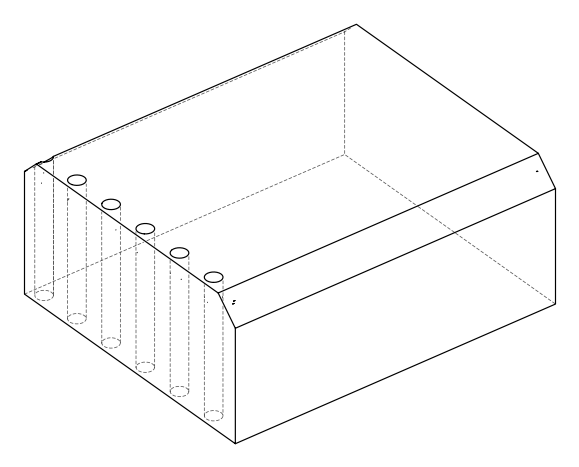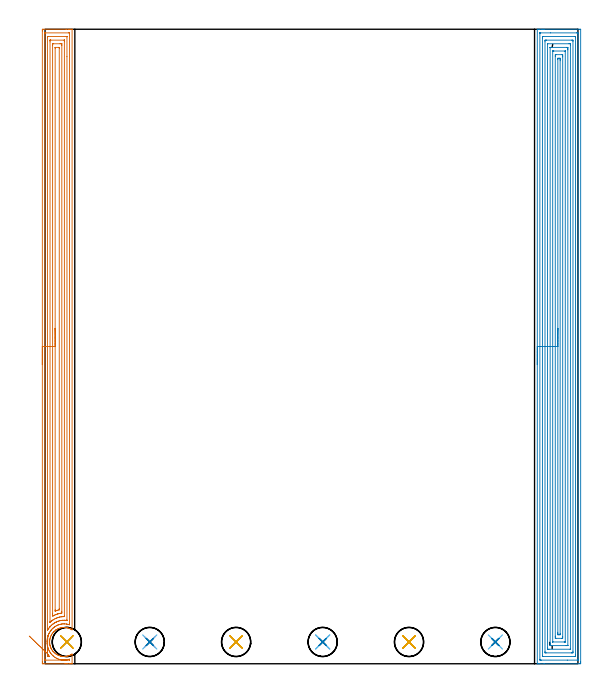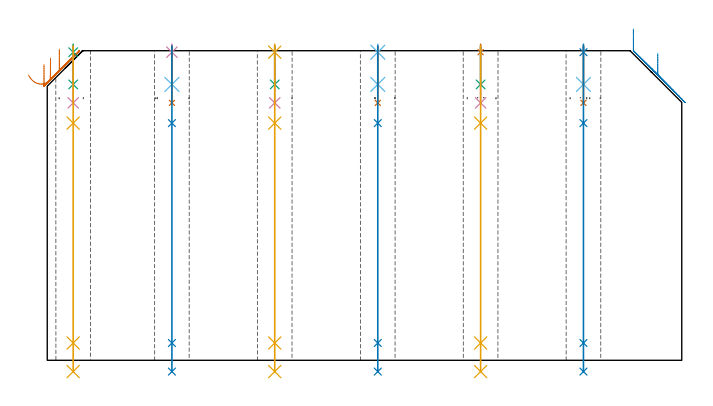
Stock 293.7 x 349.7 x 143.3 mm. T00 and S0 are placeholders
(PLAN: 26 operations, 19 tool changes, 48.5 min)
(1 AREA_MILL | FG_CHAMFER_SURFACE | UGT0205_001 | 16.91 min | 47008 mm3)
(2 AREA_MILL_1 | FG_CHAMFER_SURFACE_1 | UGT0205_001 | 25.5 min | 99880 mm3)
(3 SPOT_DRILL | STEP1HOLE | NXT0321_9005460120000 | 0.03 min | 1 mm3)
(4 SPOT_DRILL_1 | STEP1HOLE_1 | NXT0321_9005460120000 | 0.03 min | 0 mm3)
(5 SPOT_DRILL_2 | STEP1HOLE_2 | NXT0321_9005460120000 | 0.03 min | 10 mm3)
(6 SPOT_DRILL_3 | STEP1HOLE_3 | NXT0321_9005460120000 | 0.03 min | 1 mm3)
(7 SPOT_DRILL_4 | STEP1HOLE_4 | NXT0321_9005460120000 | 0.03 min | 2 mm3)
(8 SPOT_DRILL_5 | STEP1HOLE_5 | NXT0321_9005460120000 | 0.03 min | 7 mm3)
(9 DRILL_BLIND_HOLE_INTO_CENTER | STEP1HOLE | UGT0301_217 | 0.07 min | 789 mm3)
(10 DRILL_TO_ENLARGE_BLIND_HOLE | STEP1HOLE | NXT0301_111 | 0.11 min | 2864 mm3)
(11 GUN_DRILL_THROUGH_HOLE | STEP1HOLE | UGT0307_013 | 0.8 min | 24242 mm3)
(12 DRILL_BLIND_HOLE_INTO_CENTER_1 | STEP1HOLE_1 | UGT0301_217 | 0.07 min | 1132 mm3)
(13 DRILL_TO_ENLARGE_BLIND_HOLE_1 | STEP1HOLE_1 | NXT0301_111 | 0.11 min | 3445 mm3)
(14 GUN_DRILL_THROUGH_HOLE_1 | STEP1HOLE_1 | UGT0307_013 | 0.8 min | 24238 mm3)
(15 DRILL_BLIND_HOLE_INTO_CENTER_2 | STEP1HOLE_2 | UGT0301_217 | 0.07 min | 1144 mm3)
(16 DRILL_TO_ENLARGE_BLIND_HOLE_2 | STEP1HOLE_2 | NXT0301_111 | 0.11 min | 3428 mm3)
(17 GUN_DRILL_THROUGH_HOLE_2 | STEP1HOLE_2 | UGT0307_013 | 0.8 min | 24243 mm3)
(18 DRILL_BLIND_HOLE_INTO_CENTER_3 | STEP1HOLE_3 | UGT0301_217 | 0.07 min | 1149 mm3)
(19 DRILL_TO_ENLARGE_BLIND_HOLE_3 | STEP1HOLE_3 | NXT0301_111 | 0.11 min | 3442 mm3)
(20 GUN_DRILL_THROUGH_HOLE_3 | STEP1HOLE_3 | UGT0307_013 | 0.8 min | 24231 mm3)
(21 DRILL_BLIND_HOLE_INTO_CENTER_4 | STEP1HOLE_4 | UGT0301_217 | 0.07 min | 1145 mm3)
(22 DRILL_TO_ENLARGE_BLIND_HOLE_4 | STEP1HOLE_4 | NXT0301_111 | 0.11 min | 3438 mm3)
(23 GUN_DRILL_THROUGH_HOLE_4 | STEP1HOLE_4 | UGT0307_013 | 0.8 min | 24240 mm3)
(24 DRILL_BLIND_HOLE_INTO_CENTER_5 | STEP1HOLE_5 | UGT0301_217 | 0.07 min | 1145 mm3)
(25 DRILL_TO_ENLARGE_BLIND_HOLE_5 | STEP1HOLE_5 | NXT0301_111 | 0.11 min | 3436 mm3)
(26 GUN_DRILL_THROUGH_HOLE_5 | STEP1HOLE_5 | UGT0307_013 | 0.8 min | 24244 mm3)
(TOOL UGT0205_001 | Chamfer Mill 20 x 3 x 45 deg. | D20 FL50 Z2)
(TOOL NXT0321_9005460120000 | NC Spot Drill, 142deg, 12mm, Carbide, Uncoated | D12 PA142 FL30 Z2)
(TOOL UGT0301_217 | Twist Drill 10.4 mm | D10.4 PA118 FL82 Z2)
(TOOL NXT0301_111 | Carbide Drill 16.1mm [860.1-1610-050A1-PM 4234] | D16.1 PA147 FL73 Z2)
(TOOL UGT0307_013 | Gun Drill 16 mm | D16 PA130 FL24 Z1)
(OP 1 AREA_MILL)
G17 G21 G94 G90
T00 M6
G54
G17 G0 G90 X-1.5 Y164.85 S1061 M3
G43 Z153.3 H0
Z136.9
G94 G1 Y164.888 Z136.028 F250.
Y165.002 Z135.164
Y165.191 Z134.312
Y165.453 Z133.48
Y165.787 Z132.674
Y166.19 Z131.9
Y166.658 Z131.164
Y167.19 Z130.472
Y167.779 Z129.829
Y168.422 Z129.24
Y169.114 Z128.708
Y169.85 Z128.24
Y170.624 Z127.837
Y171.43 Z127.503
Y172.262 Z127.241
Y173.114 Z127.052
Y173.978 Z126.938
Y174.85 Z126.9
Y348.798
X-1.499 Y349.08 Z126.901
X-1.493 Y349.685 Z126.904
X-1.492 Y349.693 Z126.906
X-0.889 Y349.7 Z127.508
X11.611 Z140.005
X13.05 Z141.447
X13.396 Z141.791
X14.088 Z142.488
X14.426 Z142.826
X14.837 Y349.697 Z143.229
X14.868 Y349.695 Z143.259
X14.897 Y349.69 Z143.288
X14.9 Y349.527 Z143.3
Y18.936
X14.896 Y18.698 Z143.29
X14.826 Y18.735 Z143.221
X14.71 Y18.797 Z143.107
X14.467 Y18.936 Z142.867
X14.423 Y18.962 Z142.823
X13.975 Y19.198 Z142.375
X13.673 Y19.338 Z142.073
X13.369 Y19.466 Z141.769
X13.086 Y19.565 Z141.486
X12.644 Y19.7 Z141.044
X12.198 Y19.81 Z140.598
X11.755 Y19.893 Z140.155
X11.309 Y19.95 Z139.709
X10.865 Y19.983 Z139.265
X10.421 Y19.991 Z138.821
X9.976 Y19.975 Z138.376
X9.533 Y19.934 Z137.933
X9.087 Y19.867 Z137.487
X8.644 Y19.774 Z137.044
X8.196 Y19.659 Z136.596
X7.756 Y19.511 Z136.156
X7.631 Y19.466 Z136.031
X7.247 Y19.302 Z135.647
X6.867 Y19.12 Z135.267
X6.538 Y18.936 Z134.938
X6.419 Y18.87 Z134.819
X5.979 Y18.597 Z134.379
X5.945 Y18.573 Z134.344
X5.832 Y18.487 Z134.232
X5.812 Y18.471 Z134.21
X5.511 Y18.241 Z133.91
X5.092 Y17.886 Z133.489
X4.914 Y17.719 Z133.311
X4.873 Y17.68 Z133.27
X4.794 Y17.596 Z133.193
X4.53 Y17.31 Z132.928
X4.203 Y16.928 Z132.602
X4.094 Y16.787 Z132.494
X3.796 Y16.346 Z132.195
X3.52 Y15.894 Z131.917
X3.314 Y15.508 Z131.713
X3.095 Y15.001 Z131.491
X3.064 Y14.916 Z131.459
X2.93 Y14.557 Z131.329
X2.905 Y14.479 Z131.305
X2.792 Y14.108 Z131.19
X2.684 Y13.663 Z131.082
X2.601 Y13.215 Z130.998
X2.591 Y13.129 Z130.986
X2.545 Y12.769 Z130.943
X2.539 Y12.678 Z130.936
X2.532 Y12.557 Z130.924
X2.515 Y12.322 Z130.911
X2.511 Y11.876 Z130.904
X2.531 Y11.429 Z130.925
X2.541 Y11.342 Z130.932
X2.564 Y11.077 Z130.963
X2.574 Y10.982 Z130.973
X2.645 Y10.536 Z131.041
X2.741 Y10.089 Z131.138
X2.765 Y10.002 Z131.161
X2.862 Y9.643 Z131.261
X2.893 Y9.555 Z131.292
X2.98 Y9.303 Z131.379
X3.018 Y9.195 Z131.415
X3.054 Y9.108 Z131.448
X3.163 Y8.834 Z131.561
X3.196 Y8.75 Z131.594
X3.315 Y8.489 Z131.713
X3.461 Y8.215 Z131.855
X3.484 Y8.17 Z131.879
X3.661 Y7.857 Z132.06
X3.923 Y7.459 Z132.323
X4.202 Y7.072 Z132.602
X4.289 Y6.964 Z132.687
X4.681 Y6.528 Z133.077
X5.092 Y6.11 Z133.489
X5.133 Y6.071 Z133.531
X5.549 Y5.729 Z133.948
X5.979 Y5.409 Z134.379
X6.254 Y5.227 Z134.652
X6.327 Y5.178 Z134.726
X6.595 Y5.023 Z134.995
X6.867 Y4.878 Z135.267
X7.309 Y4.673 Z135.709
X7.756 Y4.498 Z136.156
X8.388 Y4.285 Z136.788
X8.644 Y4.223 Z137.044
X9.087 Y4.133 Z137.487
X9.533 Y4.066 Z137.933
X9.976 Y4.025 Z138.376
X10.421 Y4.009 Z138.821
X10.865 Y4.017 Z139.265
X11.309 Y4.05 Z139.709
X11.755 Y4.107 Z140.155
X12.198 Y4.19 Z140.598
X12.612 Y4.285 Z141.012
X13.086 Y4.438 Z141.486
X13.533 Y4.607 Z141.933
X13.975 Y4.803 Z142.375
X14.327 Y4.983 Z142.727
X14.674 Y5.178 Z143.074
X14.736 Y5.216 Z143.136
X14.784 Y5.245 Z143.184
X14.833 Y5.27 Z143.227
X14.897 Y5.302 Z143.289
X14.9 Y5.087 Z143.3
Y0.173
X14.897 Y0.01 Z143.288
X14.839 Y0.007 Z143.231
X14.426 Y0. Z142.826
X14.089 Z142.488
X13.396 Z141.791
X12.157 Z140.554
X11.611 Z140.005
X10.991 Z139.387
X-0.889 Y0.001 Z127.508
X-1.126 Y0.002 Z127.271
X-1.492 Y0.007 Z126.906
X-1.493 Y0.015 Z126.904
X-1.498 Y0.62 Z126.902
X-1.5 Y1.231 Z126.9
Y174.85
X-0.086 Z128.314
Y347.382
X-0.085 Y347.472 Z128.315
X-0.08 Y347.651 Z128.32
X-0.078 Y347.692 Z128.322
X-0.071 Y347.694 Z128.329
X-0.047 Y347.697 Z128.353
X0.004 Y347.699 Z128.404
X12.991 Z141.391
X13.396 Y347.692 Z141.796
X13.453 Y347.69 Z141.853
X13.479 Y347.674 Z141.879
X13.486 Y347.293 Z141.886
X13.485 Y21.885 Z141.885
X13.484 Y21.706 Z141.884
X13.482 Y21.587 Z141.882
X13.479 Y21.501 Z141.879
X13.468 Y21.502 Z141.868
X13.396 Y21.52 Z141.796
X12.908 Y21.659 Z141.308
X12.503 Y21.754 Z140.903
X11.783 Y21.891 Z140.183
X11.611 Y21.91 Z140.011
X10.801 Y21.981 Z139.201
X10.718 Z139.118
X9.92 Y21.968 Z138.32
X9.825 Y21.96 Z138.225
X9.12 Y21.876 Z137.52
X8.932 Y21.845 Z137.332
X8.375 Y21.727 Z136.775
X8.039 Y21.641 Z136.439
X7.679 Y21.53 Z136.079
X7.146 Y21.339 Z135.546
X7.025 Y21.292 Z135.425
X6.742 Y21.17 Z135.142
X6.416 Y21.007 Z134.816
X6.254 Y20.919 Z134.654
X5.844 Y20.686 Z134.244
X5.361 Y20.388 Z133.761
X5.294 Y20.344 Z133.694
X5.201 Y20.277 Z133.601
X4.792 Y19.952 Z133.192
X4.468 Y19.682 Z132.868
X4.309 Y19.542 Z132.709
X4.138 Y19.383 Z132.538
X3.863 Y19.095 Z132.263
X3.575 Y18.781 Z131.975
X3.44 Y18.625 Z131.84
X3.328 Y18.49 Z131.728
X3.05 Y18.122 Z131.45
X2.682 Y17.583 Z131.082
X2.36 Y17.026 Z130.76
X2.188 Y16.703 Z130.588
X2.062 Y16.429 Z130.462
X1.797 Y15.809 Z130.197
X1.789 Y15.79 Z130.189
X1.572 Y15.134 Z129.972
X1.505 Y14.916 Z129.905
X1.381 Y14.431 Z129.781
X1.294 Y14.022 Z129.694
X1.259 Y13.841 Z129.659
X1.232 Y13.686 Z129.632
X1.16 Y13.129 Z129.56
X1.138 Y12.887 Z129.538
X1.104 Y12.235 Z129.504
X1.102 Y12.03 Z129.502
X1.122 Y11.342 Z129.522
X1.139 Y11.099 Z129.539
X1.216 Y10.448 Z129.616
X1.275 Y10.07 Z129.675
X1.383 Y9.555 Z129.783
X1.558 Y8.893 Z129.958
X1.634 Y8.661 Z130.034
X1.789 Y8.213 Z130.189
X1.914 Y7.893 Z130.314
X1.936 Y7.841 Z130.336
X1.968 Y7.768 Z130.368
X2.196 Y7.281 Z130.596
X2.412 Y6.874 Z130.812
X2.682 Y6.423 Z131.082
X2.857 Y6.156 Z131.257
X2.976 Y5.981 Z131.376
X3.228 Y5.636 Z131.628
X3.575 Y5.222 Z131.975
X3.694 Y5.087 Z132.094
X4.072 Y4.695 Z132.472
X4.468 Y4.315 Z132.868
X4.61 Y4.194 Z133.01
X5.361 Y3.621 Z133.761
X5.853 Y3.3 Z134.253
X6.254 Y3.078 Z134.654
X6.697 Y2.857 Z135.097
X7.146 Y2.672 Z135.546
X7.862 Y2.407 Z136.262
X8.039 Y2.349 Z136.439
X8.123 Y2.323 Z136.523
X8.484 Y2.245 Z136.884
X8.932 Y2.155 Z137.332
X9.238 Y2.101 Z137.638
X9.341 Y2.09 Z137.741
X9.825 Y2.045 Z138.225
X10.216 Y2.016 Z138.616
X10.233 Z138.633
X10.718 Y2.024 Z139.118
X11.092 Y2.033 Z139.492
X11.132 Y2.036 Z139.532
X11.611 Y2.089 Z140.011
X11.893 Y2.124 Z140.293
X12.111 Y2.163 Z140.511
X12.503 Y2.239 Z140.903
X12.641 Y2.269 Z141.041
X12.873 Y2.33 Z141.273
X13.147 Y2.407 Z141.547
X13.339 Y2.464 Z141.739
X13.396 Y2.477 Z141.796
X13.479 Y2.486 Z141.879
X13.482 Y2.407 Z141.882
X13.485 Y2.319 Z141.885
X13.484 Y2.228 Z141.884
X13.48 Y2.05 Z141.88
X13.478 Y2.008 Z141.878
X13.471 Y2.006 Z141.871
X13.447 Y2.003 Z141.847
X13.396 Y2.001 Z141.796
X0.409 Z128.809
X0.004 Y2.008 Z128.404
X-0.053 Y2.01 Z128.347
X-0.079 Y2.026 Z128.321
X-0.086 Y2.407 Z128.314
Y174.85
X1.328 Z129.728
X1.329 Y345.506 Z129.729
X1.33 Y345.621 Z129.73
X1.333 Y345.678 Z129.733
X1.334 Y345.685 Z129.734
X1.348 Y345.69 Z129.748
X1.402 Y345.694 Z129.802
X1.596 Y345.699 Z129.996
X11.804 Z140.204
X11.933 Y345.698 Z140.333
X12.036 Y345.693 Z140.436
X12.065 Y345.69 Z140.465
X12.067 Y345.684 Z140.467
X12.069 Y345.66 Z140.469
X12.071 Y345.506 Z140.471
X12.072 Y334.602 Z140.472
X12.071 Y24.129 Z140.471
X12.07 Y24.006 Z140.47
X12.068 Y23.924 Z140.468
X12.065 Y23.879 Z140.465
X12.061 Y23.872 Z140.461
X12.05 Y23.871 Z140.45
X11.611 Y23.919 Z140.011
X11.534 Y23.927 Z139.934
X10.718 Y23.976 Z139.118
X10.589 Y23.98 Z138.989
X9.825 Y23.96 Z138.225
X9.721 Y23.955 Z138.121
X8.932 Y23.866 Z137.332
X8.919 Y23.864 Z137.319
X8.829 Y23.851 Z137.229
X8.178 Y23.712 Z136.578
X8.039 Y23.675 Z136.439
X7.481 Y23.516 Z135.881
X7.146 Y23.402 Z135.546
X6.819 Y23.285 Z135.219
X6.254 Y23.046 Z134.654
X6.192 Y23.019 Z134.592
X6.064 Y22.957 Z134.464
X5.609 Y22.709 Z134.009
X5.361 Y22.567 Z133.761
X5.049 Y22.376 Z133.449
X4.566 Y22.064 Z132.966
X4.51 Y22.022 Z132.91
X4.468 Y21.99 Z132.868
X4.014 Y21.624 Z132.414
X3.575 Y21.259 Z131.975
X3.528 Y21.218 Z131.928
X3.477 Y21.17 Z131.877
X3.084 Y20.768 Z131.484
X2.682 Y20.338 Z131.082
X2.653 Y20.306 Z131.053
X2.629 Y20.277 Z131.029
X2.256 Y19.81 Z130.656
X1.942 Y19.383 Z130.342
X1.88 Y19.293 Z130.28
X1.789 Y19.156 Z130.189
X1.533 Y18.746 Z129.933
X1.373 Y18.49 Z129.773
X1.36 Y18.471 Z129.76
X1.347 Y18.457 Z129.747
X1.335 Y18.447 Z129.735
X1.332 Y18.469 Z129.732
X1.33 Y18.49 Z129.73
X1.329 Y18.534 Z129.729
X1.328 Y18.951 Z129.728
Y174.85
X2.743 Z131.143
Y342.765
X2.744 Y343.657 Z131.144
X2.746 Y343.684 Z131.146
X2.749 Y343.69 Z131.149
X2.757 Y343.694 Z131.157
X2.811 Y343.698 Z131.211
X2.92 Y343.699 Z131.32
X3.138 Y343.7 Z131.538
X10.484 Y343.699 Z138.884
X10.59 Y343.698 Z138.99
X10.643 Y343.694 Z139.043
X10.651 Y343.691 Z139.051
X10.654 Y343.686 Z139.054
X10.655 Y343.664 Z139.055
X10.657 Y342.886 Z139.057
Y26.531
X10.654 Y26.115 Z139.054
X10.651 Y26.012 Z139.051
X10.65 Y25.995 Z139.05
X10.619 Y25.991 Z139.019
X10.554 Y25.986 Z138.954
X10.376 Y25.979 Z138.776
X9.825 Y25.959 Z138.225
X9.527 Y25.935 Z137.927
X8.932 Y25.866 Z137.332
X8.732 Y25.838 Z137.132
X8.039 Y25.708 Z136.439
X7.981 Y25.696 Z136.381
X7.738 Y25.638 Z136.138
X7.279 Y25.505 Z135.679
X7.146 Y25.461 Z135.546
X6.616 Y25.275 Z135.016
X6.254 Y25.131 Z134.654
X5.984 Y25.014 Z134.384
X5.404 Y24.744 Z133.804
X4.806 Y24.406 Z133.206
X4.468 Y24.2 Z132.868
X4.255 Y24.064 Z132.655
X3.935 Y23.851 Z132.335
X3.73 Y23.695 Z132.13
X3.575 Y23.573 Z131.975
X3.236 Y23.297 Z131.636
X2.825 Y22.957 Z131.225
X2.801 Y22.937 Z131.201
X2.748 Y22.892 Z131.148
X2.747 Z131.147
X2.745 Y22.894 Z131.145
X2.744 Y22.957 Z131.144
X2.743 Y23.074 Z131.143
Y174.85
X4.157 Z132.557
Y341.039
X4.159 Y341.348 Z132.559
X4.164 Y341.66 Z132.564
X4.165 Y341.691 Z132.565
X4.18 Y341.693 Z132.58
X4.22 Y341.697 Z132.62
X4.303 Y341.699 Z132.703
X4.468 Y341.7 Z132.868
X4.7 Z133.1
X8.271 Z136.671
X8.932 Y341.698 Z137.332
X9.168 Y341.696 Z137.568
X9.226 Y341.69 Z137.626
X9.236 Y341.673 Z137.636
X9.238 Y341.626 Z137.638
X9.242 Y341.039 Z137.642
X9.243 Y340.728 Z137.643
X9.242 Y28.901 Z137.642
X9.239 Y28.318 Z137.639
X9.237 Y28.013 Z137.637
X9.227 Y27.925 Z137.627
X8.538 Y27.819 Z136.938
X8.039 Y27.723 Z136.439
X7.793 Y27.671 Z136.193
X7.146 Y27.508 Z135.546
X7.08 Y27.491 Z135.48
X6.851 Y27.425 Z135.251
X6.409 Y27.269 Z134.809
X6.254 Y27.209 Z134.654
X5.771 Y27.014 Z134.171
X5.361 Y26.829 Z133.761
X5.158 Y26.734 Z133.558
X4.752 Y26.531 Z133.152
X4.566 Y26.433 Z132.966
X4.468 Y26.383 Z132.868
X4.164 Y26.234 Z132.564
X4.16 Y26.531 Z132.56
X4.158 Y26.841 Z132.558
X4.157 Y27.425 Z132.557
Y27.736
Y174.85
X5.571 Z133.971
X5.572 Y339.252 Z133.972
X5.574 Y339.593 Z133.974
X5.576 Y339.677 Z133.976
X5.577 Y339.69 Z133.977
X5.602 Y339.693 Z134.002
X5.656 Y339.697 Z134.056
X5.806 Y339.7 Z134.206
X7.593 Y339.698 Z135.993
X7.779 Y339.692 Z136.179
X7.818 Y339.69 Z136.218
X7.822 Y339.623 Z136.222
X7.826 Y339.465 Z136.226
X7.828 Y339.252 Z136.228
Y30.316
X7.827 Y30.105 Z136.227
X7.823 Y29.764 Z136.223
X7.822 Y29.728 Z136.222
X7.791 Y29.71 Z136.191
X7.146 Y29.54 Z135.546
X6.89 Y29.469 Z135.29
X6.254 Y29.276 Z134.654
X6.205 Y29.26 Z134.605
X6.062 Y29.212 Z134.462
X5.853 Y29.136 Z134.253
X5.814 Y29.122 Z134.214
X5.654 Y29.066 Z134.054
X5.577 Y29.04 Z133.977
X5.575 Y29.07 Z133.975
X5.573 Y29.132 Z133.973
X5.572 Y29.212 Z133.972
X5.571 Y29.693 Z133.971
Y174.85
Y175.722 Z134.009
Y176.586 Z134.123
Y177.438 Z134.312
Y178.27 Z134.574
Y179.076 Z134.908
Y179.85 Z135.311
Y180.586 Z135.78
Y181.278 Z136.311
Y181.921 Z136.9
Y182.51 Z137.543
Y183.042 Z138.235
Y183.51 Z138.971
Y183.913 Z139.745
Y184.247 Z140.551
Y184.509 Z141.383
Y184.698 Z142.235
Y184.812 Z143.1
Y184.85 Z143.971
G0 Z153.3
X-8.691 Y15.25
Z132.022
G1 X-8.303 Y14.874 Z131.337
X-7.874 Y14.459 Z130.701
X-7.407 Y14.007 Z130.119
X-6.905 Y13.521 Z129.596
X-6.373 Y13.005 Z129.137
X-5.813 Y12.463 Z128.743
X-5.231 Y11.9 Z128.419
X-4.631 Y11.319 Z128.167
X-4.018 Y10.725 Z127.989
X-3.396 Y10.122 Z127.885
X-2.769 Y9.516 Z127.858
X-2.143 Y8.91 Z127.906
X-1.523 Y8.309 Z128.031
X-0.913 Y7.719 Z128.23
X-0.317 Y7.142 Z128.502
X0.259 Y6.584 Z128.846
X0.811 Y6.049 Z129.258
X1.335 Y5.542 Z129.735
X1.349 Y5.528 Z129.749
X1.366 Y5.511 Z129.766
X1.629 Y5.087 Z130.029
X1.789 Y4.841 Z130.189
X2.055 Y4.459 Z130.455
X2.243 Y4.194 Z130.643
X2.374 Y4.015 Z130.774
X2.306 Y4.01 Z130.706
X2.177 Y4.004 Z130.577
X1.983 Y4. Z130.383
X1.789 Z130.189
X1.596 Y4.001 Z129.996
X1.466 Y4.002 Z129.866
X1.363 Y4.007 Z129.763
X1.335 Y4.01 Z129.735
X1.333 Y4.016 Z129.733
X1.331 Y4.04 Z129.731
X1.329 Y4.194 Z129.729
Y4.655
X1.33 Y5.087 Z129.73
X1.332 Y5.313 Z129.732
X1.335 Y5.542 Z129.735
X1.349 Y6.412 Z129.787
X1.362 Y7.275 Z129.914
X1.375 Y8.124 Z130.115
X1.387 Y8.952 Z130.39
X1.399 Y9.753 Z130.736
X1.411 Y10.52 Z131.151
X1.422 Y11.249 Z131.63
X1.432 Y11.933 Z132.172
X1.442 Y12.567 Z132.771
X1.451 Y13.146 Z133.423
X1.458 Y13.667 Z134.123
X1.465 Y14.124 Z134.866
X1.471 Y14.515 Z135.646
X1.476 Y14.837 Z136.457
X1.48 Y15.087 Z137.293
X1.483 Y15.263 Z138.147
X1.484 Y15.363 Z139.014
Y15.388 Z139.886
G0 Z153.3
M5
M2
(OP 2 AREA_MILL_1)
G17 G21 G94 G90
T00 M6
G54
G17 G0 G90 X271.3 Y164.85 S1061 M3
G43 Z153.3 H0
G94 G1 Y164.888 Z152.428 F250.
Y165.002 Z151.563
Y165.191 Z150.712
Y165.453 Z149.88
Y165.787 Z149.074
Y166.19 Z148.3
Y166.658 Z147.564
Y167.19 Z146.872
Y167.779 Z146.229
Y168.422 Z145.64
Y169.114 Z145.108
Y169.85 Z144.64
Y170.624 Z144.237
Y171.43 Z143.903
Y172.262 Z143.641
Y173.113 Z143.452
Y173.978 Z143.338
Y174.85 Z143.3
Y349.527
X271.303 Y349.691 Z143.288
X271.311 Y349.693 Z143.28
X271.666 Y349.7 Z142.933
X271.97 Z142.629
X272.655 Z141.94
X273.88 Z140.717
X274.421 Z140.174
X275.033 Z139.562
X294.728 Z119.869
X295.001 Y349.697 Z119.597
X295.192 Y349.69 Z119.406
X295.199 Y349.497 Z119.399
X295.2 Y1.036 Z119.4
X295.199 Y0.62 Z119.401
X295.195 Y0.147 Z119.403
X295.192 Y0.009 Z119.406
X294.728 Y0. Z119.869
X275.033 Z139.562
X272.655 Z141.94
X271.97 Z142.629
X271.666 Z142.934
X271.312 Z143.279
X271.303 Y0.007 Z143.288
X271.3 Y0.173 Z143.3
Y174.85
X272.714 Z141.886
X272.715 Y347.606 Z141.885
X272.716 Y347.658 Z141.884
X272.718 Y347.682 Z141.882
X272.72 Y347.688 Z141.88
X272.734 Y347.69 Z141.866
X273.137 Y347.699 Z141.463
X278.654 Y347.7 Z135.946
X292.962 Y347.699 Z121.638
X293.446 Y347.697 Z121.154
X293.675 Y347.69 Z120.925
X293.779 Y347.676 Z120.821
X293.785 Y347.354 Z120.815
Y347.293
X293.786 Y2.094 Z120.814
X293.784 Y2.042 Z120.816
X293.782 Y2.018 Z120.818
X293.78 Y2.012 Z120.82
X293.766 Y2.01 Z120.834
X293.363 Y2.001 Z121.237
X287.846 Y2. Z126.754
X273.538 Y2.001 Z141.062
X273.054 Y2.003 Z141.546
X272.825 Y2.01 Z141.775
X272.721 Y2.024 Z141.879
X272.715 Y2.346 Z141.885
Y2.407
X272.714 Y174.85 Z141.886
X274.128 Z140.472
X274.129 Y344.908 Z140.471
X274.131 Y345.506 Z140.469
X274.134 Y345.653 Z140.466
X274.135 Y345.682 Z140.465
X274.166 Y345.69 Z140.434
X274.232 Y345.697 Z140.368
X274.421 Y345.699 Z140.179
X291.889 Z122.711
X292.079 Y345.695 Z122.521
X292.27 Y345.69 Z122.33
X292.365 Y345.675 Z122.235
X292.368 Y345.604 Z122.232
X292.37 Y345.506 Z122.23
X292.371 Y345.211 Z122.229
Y4.792
X292.369 Y4.194 Z122.231
X292.366 Y4.047 Z122.234
X292.365 Y4.017 Z122.235
X292.334 Y4.01 Z122.266
X292.268 Y4.003 Z122.332
X292.079 Y4.001 Z122.521
X274.611 Z139.989
X274.421 Y4.005 Z140.179
X274.23 Y4.01 Z140.37
X274.135 Y4.025 Z140.465
X274.132 Y4.096 Z140.468
X274.131 Y4.194 Z140.469
X274.129 Y4.489 Z140.471
X274.128 Y174.85 Z140.472
X275.543 Z139.057
Y342.826
X275.546 Y343.474 Z139.054
X275.55 Y343.685 Z139.05
X275.755 Y343.692 Z138.845
X276.187 Y343.7 Z138.413
X276.206 Z138.394
X290.332 Z124.268
X290.749 Y343.695 Z123.851
X290.95 Y343.69 Z123.65
X290.953 Y343.574 Z123.647
X290.957 Y343.068 Z123.643
Y6.874
X290.954 Y6.226 Z123.646
X290.951 Y6.015 Z123.649
X290.745 Y6.008 Z123.855
X290.313 Y6. Z124.287
X290.294 Z124.306
X276.168 Z138.432
X275.752 Y6.005 Z138.848
X275.55 Y6.01 Z139.05
X275.548 Y6.126 Z139.052
X275.543 Y6.632 Z139.057
Y174.85
X276.957 Z137.643
Y341.267
X276.959 Y341.495 Z137.641
X276.962 Y341.647 Z137.638
X276.964 Y341.692 Z137.636
X276.969 Y341.694 Z137.631
X276.988 Y341.697 Z137.612
X277.07 Y341.699 Z137.53
X288.777 Y341.7 Z125.823
X289.431 Y341.696 Z125.169
X289.523 Y341.693 Z125.077
X289.531 Y341.691 Z125.069
X289.536 Y341.653 Z125.064
X289.54 Y341.532 Z125.06
X289.542 Y341.381 Z125.058
X289.543 Y341.153 Z125.057
Y341.039
Y8.433
X289.541 Y8.205 Z125.059
X289.538 Y8.053 Z125.062
X289.536 Y8.008 Z125.064
X289.531 Y8.006 Z125.069
X289.512 Y8.003 Z125.088
X289.431 Y8.001 Z125.169
X277.723 Y8. Z136.877
X277.07 Y8.004 Z137.53
X276.977 Y8.007 Z137.623
X276.969 Y8.009 Z137.631
X276.964 Y8.047 Z137.636
X276.96 Y8.167 Z137.64
X276.958 Y8.319 Z137.642
X276.957 Y8.775 Z137.643
Y174.85
X278.371 Z136.229
X278.372 Y339.487 Z136.228
X278.373 Y339.604 Z136.227
X278.376 Y339.662 Z136.224
X278.377 Y339.684 Z136.223
X278.4 Y339.692 Z136.2
X278.835 Y339.697 Z135.765
X279.276 Y339.7 Z135.324
X287.665 Y339.699 Z126.935
X288.108 Y339.696 Z126.492
X288.122 Y339.69 Z126.478
X288.124 Y339.68 Z126.476
X288.127 Y339.252 Z126.473
X288.129 Y338.782 Z126.471
Y338.358
X288.128 Y10.213 Z126.472
X288.127 Y10.096 Z126.473
X288.125 Y10.038 Z126.475
X288.123 Y10.016 Z126.477
X288.1 Y10.008 Z126.5
X287.665 Y10.003 Z126.935
X287.224 Y10. Z127.376
X278.835 Y10.001 Z135.765
X278.392 Y10.004 Z136.208
X278.378 Y10.01 Z136.222
X278.376 Y10.02 Z136.224
X278.373 Y10.448 Z136.227
X278.371 Y10.918 Z136.229
Y11.342
Y174.85
X279.785 Z134.815
X279.786 Y337.465 Z134.814
X279.79 Y337.67 Z134.81
X279.791 Y337.687 Z134.809
X279.858 Y337.692 Z134.742
X279.981 Y337.697 Z134.619
X280.136 Y337.699 Z134.464
X280.369 Y337.7 Z134.231
X286.649 Y337.699 Z127.951
X286.674 Y337.696 Z127.926
X286.698 Y337.69 Z127.902
X286.708 Y337.681 Z127.892
X286.71 Y337.655 Z127.89
X286.714 Y337.533 Z127.886
Y12.235
X286.71 Y12.03 Z127.89
X286.709 Y12.013 Z127.891
X286.642 Y12.008 Z127.958
X286.519 Y12.003 Z128.081
X286.364 Y12.001 Z128.236
X286.131 Y12. Z128.469
X279.851 Y12.001 Z134.749
X279.826 Y12.004 Z134.774
X279.802 Y12.01 Z134.798
X279.792 Y12.019 Z134.808
X279.79 Y12.045 Z134.81
X279.786 Y12.167 Z134.814
X279.785 Y174.85 Z134.815
X281.2 Z133.4
Y334.784
X281.201 Y335.071 Z133.399
X281.207 Y335.678 Z133.393
X281.463 Y335.699 Z133.137
X281.484 Y335.7 Z133.116
X285.016 Y335.698 Z129.584
X285.293 Y335.678 Z129.307
X285.298 Y335.393 Z129.302
X285.3 Y334.784 Z129.3
Y334.496
Y14.916
X285.299 Y14.629 Z129.301
X285.294 Y14.022 Z129.306
X285.037 Y14.001 Z129.563
X285.016 Y14. Z129.584
X281.484 Y14.002 Z133.116
X281.207 Y14.022 Z133.393
X281.202 Y14.307 Z133.398
X281.2 Y14.916 Z133.4
Y15.204
Y174.85
X282.614 Z131.986
Y332.997
X282.618 Y333.637 Z131.982
X282.62 Y333.681 Z131.98
X282.625 Y333.69 Z131.975
X282.643 Y333.693 Z131.957
X282.729 Y333.697 Z131.871
X282.903 Y333.699 Z131.697
X283.25 Y333.7 Z131.35
X283.439 Z131.161
X283.678 Y333.699 Z130.922
X283.798 Y333.696 Z130.802
X283.857 Y333.692 Z130.743
X283.88 Y333.689 Z130.72
X283.881 Y333.671 Z130.719
X283.885 Y333.248 Z130.715
X283.886 Y332.997 Z130.714
Y332.353
Y16.703
X283.882 Y16.063 Z130.718
X283.88 Y16.019 Z130.72
X283.875 Y16.01 Z130.725
X283.857 Y16.007 Z130.743
X283.771 Y16.003 Z130.829
X283.597 Y16.001 Z131.003
X283.25 Y16. Z131.35
X283.061 Z131.539
X282.822 Y16.001 Z131.778
X282.702 Y16.004 Z131.898
X282.643 Y16.008 Z131.957
X282.62 Y16.011 Z131.98
Y16.029
X282.615 Y16.452 Z131.985
X282.614 Y16.703 Z131.986
Y17.347
Y174.85
Y175.722 Z132.024
Y176.586 Z132.138
Y177.438 Z132.327
Y178.27 Z132.589
Y179.076 Z132.923
Y179.85 Z133.326
Y180.586 Z133.795
Y181.278 Z134.326
Y181.921 Z134.915
Y182.51 Z135.558
Y183.042 Z136.251
Y183.51 Z136.986
Y183.913 Z137.76
Y184.247 Z138.566
Y184.509 Z139.398
Y184.698 Z140.25
Y184.812 Z141.115
Y184.85 Z141.986
G0 Z153.3
M5
M2
(OP 3 SPOT_DRILL)
G17 G21 G94 G90
T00 M6
G54
G17 G0 G90 X12. Y12. S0 M3
G43 Z153.3 H0
G94 G81 G98 Z142.611 F250. R146.3
G80
M5
M2
(OP 4 SPOT_DRILL_1)
G17 G21 G94 G90
T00 M6
G54
G17 G0 G90 X57.7 Y12. S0 M3
G43 Z153.3 H0
G94 G81 G98 Z142.611 F250. R146.3
G80
M5
M2
(OP 5 SPOT_DRILL_2)
G17 G21 G94 G90
T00 M6
G54
G17 G0 G90 X105.3 Y12. S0 M3
G43 Z153.3 H0
G94 G81 G98 Z142.611 F250. R146.3
G80
M5
M2
(OP 6 SPOT_DRILL_3)
G17 G21 G94 G90
T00 M6
G54
G17 G0 G90 X153. Y12. S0 M3
G43 Z153.3 H0
G94 G81 G98 Z142.611 F250. R146.3
G80
M5
M2
(OP 7 SPOT_DRILL_4)
G17 G21 G94 G90
T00 M6
G54
G17 G0 G90 X200.6 Y12. S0 M3
G43 Z153.3 H0
G94 G81 G98 Z142.611 F250. R146.3
G80
M5
M2
(OP 8 SPOT_DRILL_5)
G17 G21 G94 G90
T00 M6
G54
G17 G0 G90 X248.2 Y12. S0 M3
G43 Z153.3 H0
G94 G81 G98 Z142.611 F250. R146.3
G80
M5
M2
(OP 9 DRILL_BLIND_HOLE_INTO_CENTER)
G17 G21 G94 G90
T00 M6
G54
G17 G0 G90 X12. Y12. S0 M3
G43 Z153.3 H0
G94 G81 G98 Z127.7 F250. R145.3
G80
M5
M2
(OP 10 DRILL_TO_ENLARGE_BLIND_HOLE)
G17 G21 G94 G90
T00 M6
G54
G17 G0 G90 X12. Y12. S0 M3
G43 Z153.3 H1
G94 G81 G98 Z119.15 F250. R145.3
G80
M5
M2
(OP 11 GUN_DRILL_THROUGH_HOLE)
G17 G21 G94 G90
T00 M6
G54
G17 G0 G90 X12. Y12. M8
G43 Z153.3 H0
Z145.52
S716 M3
G94 G1 Z109.789 F125. M26
G4 X.084
Z8. F250.
G4 X.084
Z-5.23 F125.
G4 X.084
M5
M9
G0 Z145.52
Z153.3
M2
(OP 12 DRILL_BLIND_HOLE_INTO_CENTER_1)
G17 G21 G94 G90
T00 M6
G54
G17 G0 G90 X57.7 Y12. S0 M3
G43 Z153.3 H0
G94 G81 G98 Z127.7 F250. R145.3
G80
M5
M2
(OP 13 DRILL_TO_ENLARGE_BLIND_HOLE_1)
G17 G21 G94 G90
T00 M6
G54
G17 G0 G90 X57.7 Y12. S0 M3
G43 Z153.3 H1
G94 G81 G98 Z119.15 F250. R145.3
G80
M5
M2
(OP 14 GUN_DRILL_THROUGH_HOLE_1)
G17 G21 G94 G90
T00 M6
G54
G17 G0 G90 X57.7 Y12. M8
G43 Z153.3 H0
Z145.52
S716 M3
G94 G1 Z109.789 F125. M26
G4 X.084
Z8. F250.
G4 X.084
Z-5.23 F125.
G4 X.084
M5
M9
G0 Z145.52
Z153.3
M2
(OP 15 DRILL_BLIND_HOLE_INTO_CENTER_2)
G17 G21 G94 G90
T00 M6
G54
G17 G0 G90 X105.3 Y12. S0 M3
G43 Z153.3 H0
G94 G81 G98 Z127.7 F250. R145.3
G80
M5
M2
(OP 16 DRILL_TO_ENLARGE_BLIND_HOLE_2)
G17 G21 G94 G90
T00 M6
G54
G17 G0 G90 X105.3 Y12. S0 M3
G43 Z153.3 H1
G94 G81 G98 Z119.15 F250. R145.3
G80
M5
M2
(OP 17 GUN_DRILL_THROUGH_HOLE_2)
G17 G21 G94 G90
T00 M6
G54
G17 G0 G90 X105.3 Y12. M8
G43 Z153.3 H0
Z145.52
S716 M3
G94 G1 Z109.789 F125. M26
G4 X.084
Z8. F250.
G4 X.084
Z-5.23 F125.
G4 X.084
M5
M9
G0 Z145.52
Z153.3
M2
(OP 18 DRILL_BLIND_HOLE_INTO_CENTER_3)
G17 G21 G94 G90
T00 M6
G54
G17 G0 G90 X153. Y12. S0 M3
G43 Z153.3 H0
G94 G81 G98 Z127.7 F250. R145.3
G80
M5
M2
(OP 19 DRILL_TO_ENLARGE_BLIND_HOLE_3)
G17 G21 G94 G90
T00 M6
G54
G17 G0 G90 X153. Y12. S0 M3
G43 Z153.3 H1
G94 G81 G98 Z119.15 F250. R145.3
G80
M5
M2
(OP 20 GUN_DRILL_THROUGH_HOLE_3)
G17 G21 G94 G90
T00 M6
G54
G17 G0 G90 X153. Y12. M8
G43 Z153.3 H0
Z145.52
S716 M3
G94 G1 Z109.789 F125. M26
G4 X.084
Z8. F250.
G4 X.084
Z-5.23 F125.
G4 X.084
M5
M9
G0 Z145.52
Z153.3
M2
(OP 21 DRILL_BLIND_HOLE_INTO_CENTER_4)
G17 G21 G94 G90
T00 M6
G54
G17 G0 G90 X200.6 Y12. S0 M3
G43 Z153.3 H0
G94 G81 G98 Z127.7 F250. R145.3
G80
M5
M2
(OP 22 DRILL_TO_ENLARGE_BLIND_HOLE_4)
G17 G21 G94 G90
T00 M6
G54
G17 G0 G90 X200.6 Y12. S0 M3
G43 Z153.3 H1
G94 G81 G98 Z119.15 F250. R145.3
G80
M5
M2
(OP 23 GUN_DRILL_THROUGH_HOLE_4)
G17 G21 G94 G90
T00 M6
G54
G17 G0 G90 X200.6 Y12. M8
G43 Z153.3 H0
Z145.52
S716 M3
G94 G1 Z109.789 F125. M26
G4 X.084
Z8. F250.
G4 X.084
Z-5.23 F125.
G4 X.084
M5
M9
G0 Z145.52
Z153.3
M2
(OP 24 DRILL_BLIND_HOLE_INTO_CENTER_5)
G17 G21 G94 G90
T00 M6
G54
G17 G0 G90 X248.2 Y12. S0 M3
G43 Z153.3 H0
G94 G81 G98 Z127.7 F250. R145.3
G80
M5
M2
(OP 25 DRILL_TO_ENLARGE_BLIND_HOLE_5)
G17 G21 G94 G90
T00 M6
G54
G17 G0 G90 X248.2 Y12. S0 M3
G43 Z153.3 H1
G94 G81 G98 Z119.15 F250. R145.3
G80
M5
M2
(OP 26 GUN_DRILL_THROUGH_HOLE_5)
G17 G21 G94 G90
T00 M6
G54
G17 G0 G90 X248.2 Y12. M8
G43 Z153.3 H0
Z145.52
S716 M3
G94 G1 Z109.789 F125. M26
G4 X.084
Z8. F250.
G4 X.084
Z-5.23 F125.
G4 X.084
M5
M9
G0 Z145.52
Z153.3
M2
